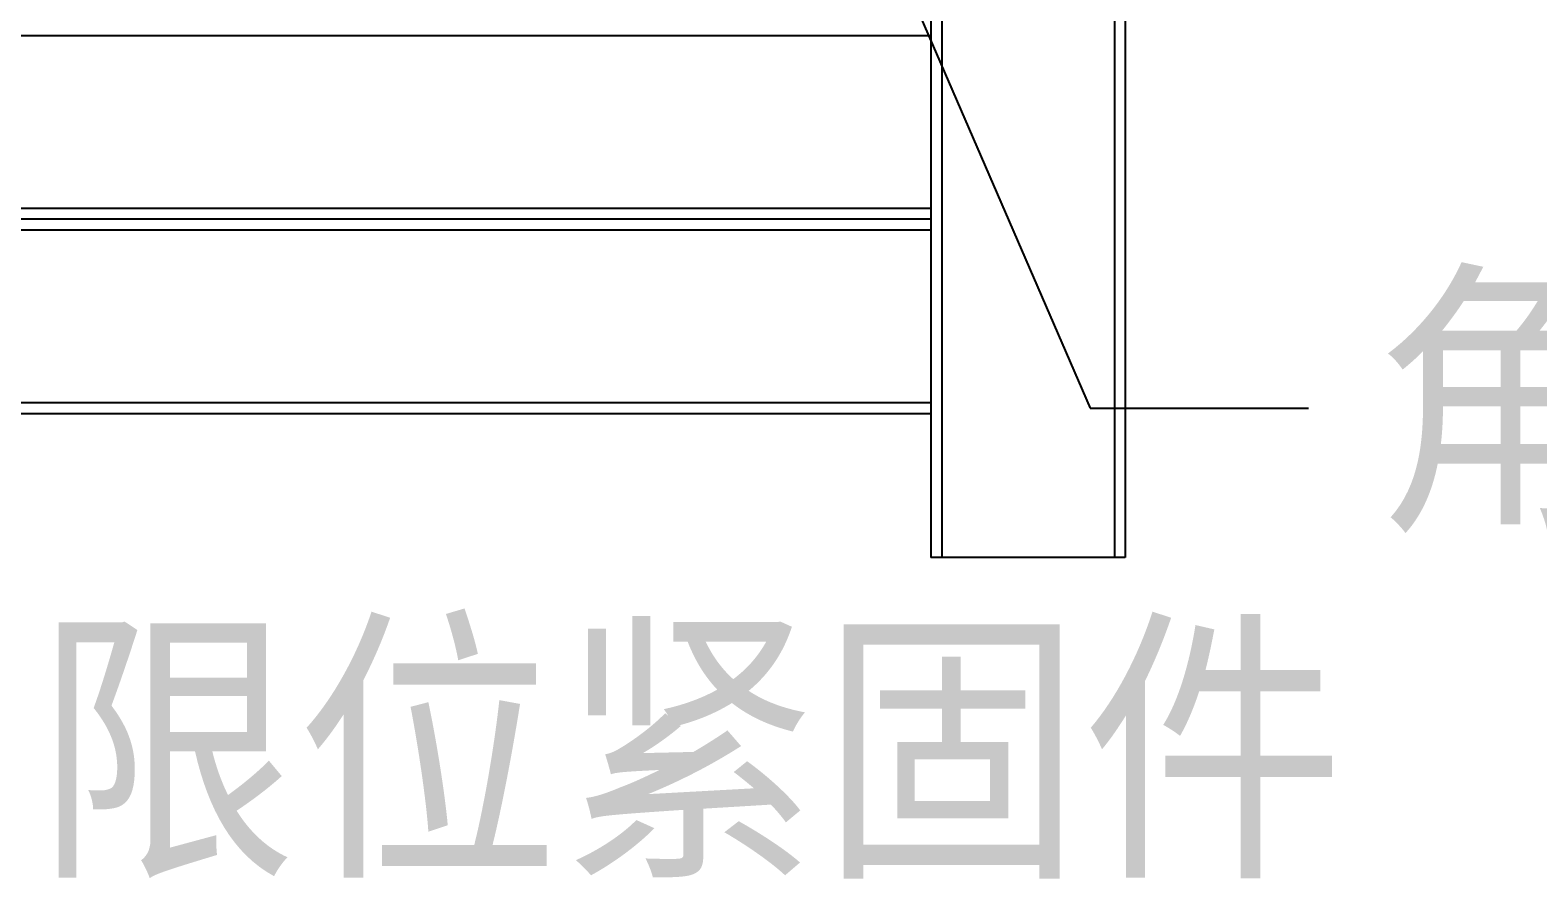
# Model space of a CAD drawing. Extents: x 815029915 to 815825525, y 579155098 to 579748855.
# Drawn here: x 815617134 to 815618915, y 579333885 to 579334888 of the extents above; entities that cross this region are included whole.
import ezdxf

# ---------------------------------------------------------------- set-up
doc = ezdxf.new("R2010")
doc.units = 0
doc.header["$LTSCALE"] = 100
doc.header["$MEASUREMENT"] = 0
doc.layers.add('11122', color=7, linetype='Continuous')
doc.styles.add('六院', font='', dxfattribs={"width": 0.8})
doc.styles.get('六院').set_extended_font_data('SimSun')

msp = doc.modelspace()

# ---------------------------------------------------------------- linework, layer by layer
at = {"color": 7, "linetype": 'Continuous'}
for p, q in [((815618197.7, 579337676), (815618197.7, 579334265)), ((815618210.4, 579337676), (815618210.4, 579334265)), ((815618414.4, 579337676), (815618414.4, 579334265)), ((815618427.2, 579337676), (815618427.2, 579334265))]:
    msp.add_line(p, q, dxfattribs=at)
at = {"color": 0, "linetype": 'Continuous'}
for p, q in [((815613665.4, 579334881.5), (815618197.7, 579334881.5)), ((815613665.4, 579334677.5), (815618197.7, 579334677.5)), ((815618197.7, 579334664.8), (815613665.4, 579334664.8)), ((815618197.7, 579334664.8), (815613665.4, 579334664.8)), ((815613665.4, 579334652), (815618197.7, 579334652)), ((815613665.4, 579334448), (815618197.7, 579334448)), ((815613665.4, 579334435.3), (815618197.7, 579334435.3)), ((815618427.2, 579334265), (815618197.7, 579334265))]:
    msp.add_line(p, q, dxfattribs=at)
at = {"color": 4, "linetype": 'ByBlock', "lineweight": -2}
msp.add_line((815618385.7, 579334441.3), (815618643.6, 579334441.3), dxfattribs=at)
msp.add_lwpolyline([(815618103.7, 579335091.8), (815618385.7, 579334441.3)], dxfattribs=at)

# ---------------------------------------------------------------- texts
at = {"layer": '11122', "char_height": 252, "width": 1892.207, "attachment_point": 1, "style": '六院'}
for s, insert in [('{\\W0.9;角配件}', (815618720.2, 579334576.1)), ('{\\W0.9;限位紧固件}', (815617139.1, 579334165.7))]:
    msp.add_mtext(s, dxfattribs=dict(at, insert=insert))

doc.saveas('drawing.dxf')
